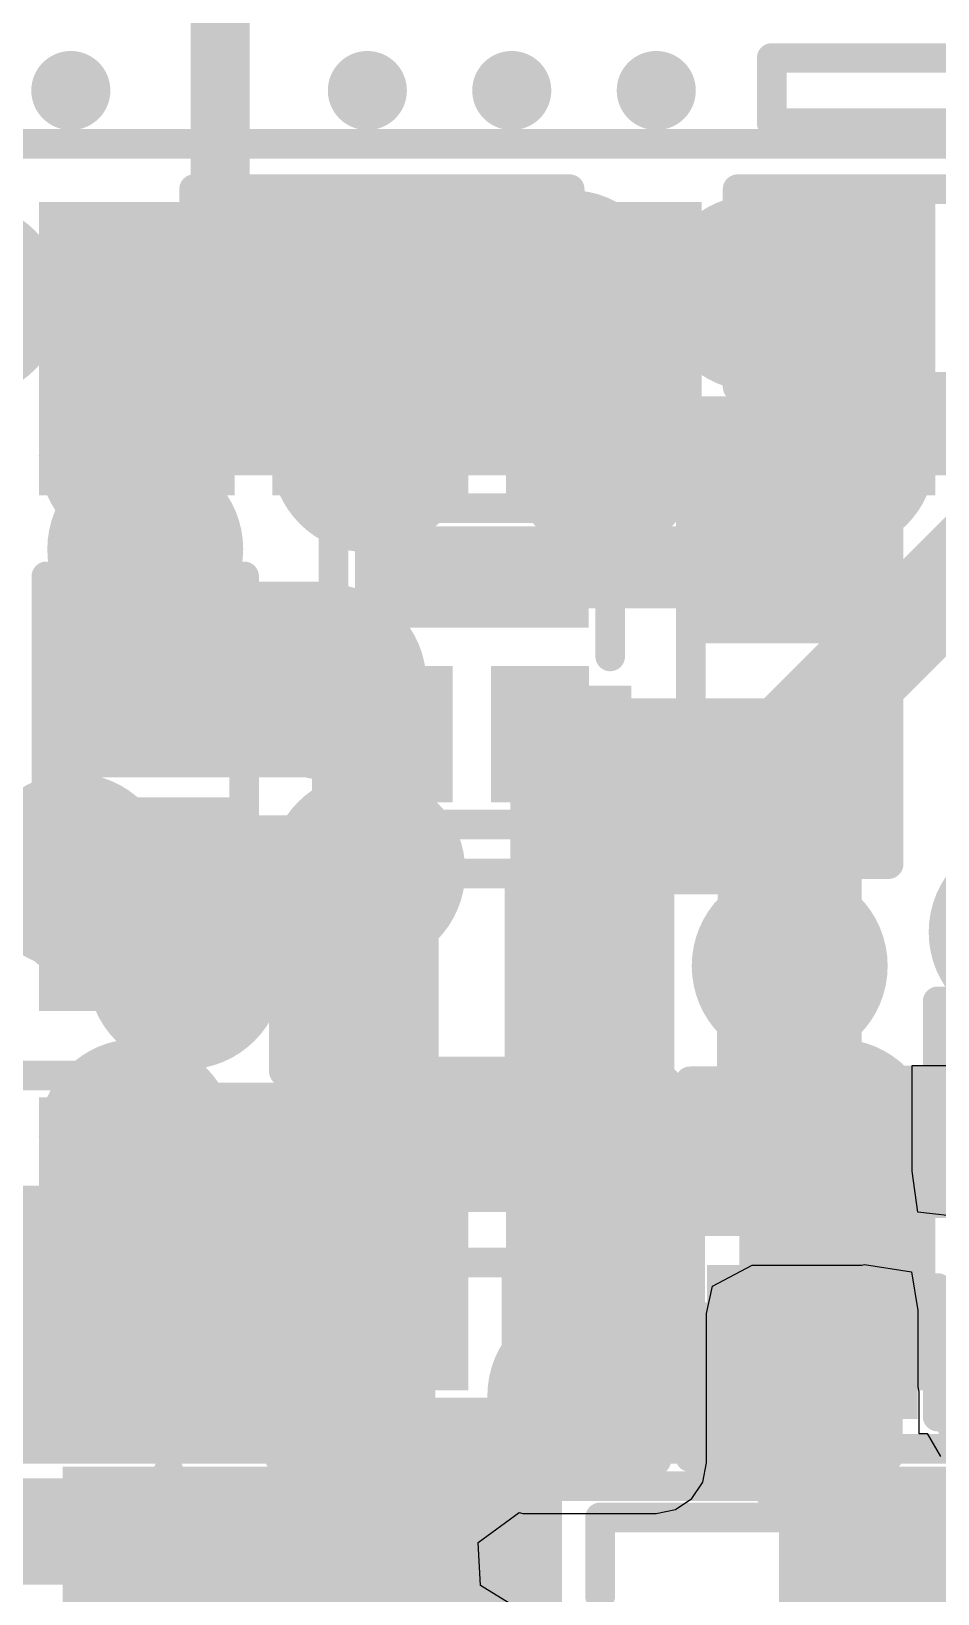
# Model space of a CAD drawing. Header units: millimetres. Extents: x -1.53 to 3.03, y -0.08 to 2.17.
# Drawn here: x 0.1678 to 0.2595, y 0.2056 to 0.3636 of the extents above; entities that cross this region are included whole.
import ezdxf

# ---------------------------------------------------------------- set-up
doc = ezdxf.new("R2010")
doc.units = ezdxf.units.MM
doc.header["$MEASUREMENT"] = 0
for name, color, linetype in [('BottomLayer', 5, 'Continuous'), ('BottomOverlay', 54, 'Continuous'), ('BottomPaste', 16, 'Continuous'), ('BottomSolder', 6, 'Continuous'), ('Mechanical2', 216, 'Continuous'), ('PadHoleLayer', 156, 'Continuous'), ('TopLayer', 1, 'Continuous'), ('TopOverlay', 2, 'Continuous'), ('TopPaste', 8, 'Continuous'), ('TopSolder', 216, 'Continuous'), ('ViaHoleLayer', 16, 'Continuous')]:
    doc.layers.add(name, color=color, linetype=linetype)

# ---------------------------------------------------------------- blocks, each defined once
blk = doc.blocks.new('R___0201_B_2')
at = {"layer": 'BottomLayer'}
for points in [[(-0.01614, 0.00728), (-0.00551, 0.00728), (-0.00551, -0.00728), (-0.01614, -0.00728)], [(0.00551, 0.00728), (0.01614, 0.00728), (0.01614, -0.00728), (0.00551, -0.00728)]]:
    blk.add_hatch(color=5, dxfattribs=at).paths.add_polyline_path(points)
at = {"layer": 'BottomPaste'}
for points in [[(-0.01614, 0.00728), (-0.00551, 0.00728), (-0.00551, -0.00728), (-0.01614, -0.00728)], [(0.00551, 0.00728), (0.01614, 0.00728), (0.01614, -0.00728), (0.00551, -0.00728)]]:
    blk.add_hatch(color=16, dxfattribs=at).paths.add_polyline_path(points)
at = {"layer": 'BottomSolder'}
for points in [[(-0.01831, 0.00945), (-0.00335, 0.00945), (-0.00335, -0.00945), (-0.01831, -0.00945)], [(0.00335, 0.00945), (0.01831, 0.00945), (0.01831, -0.00945), (0.00335, -0.00945)]]:
    blk.add_hatch(color=6, dxfattribs=at).paths.add_polyline_path(points)
at = {"layer": 'BottomOverlay', "const_width": 0.003}
for points in [[(-0.019, 0.01), (0.019, 0.01)], [(-0.019, -0.01), (-0.019, 0.01)], [(0.019, -0.01), (0.019, 0.01)], [(-0.019, -0.01), (0.019, -0.01)]]:
    blk.add_lwpolyline(points, dxfattribs=at)
at = {"layer": 'BottomOverlay', "const_width": 0.0015}
for points in [[(-0.01975, 0.01, 1), (-0.01825, 0.01, 1)], [(-0.01975, 0.01, 1), (-0.01825, 0.01, 1)], [(0.01825, 0.01, 1), (0.01975, 0.01, 1)], [(0.01825, 0.01, 1), (0.01975, 0.01, 1)], [(-0.01975, -0.01, 1), (-0.01825, -0.01, 1)], [(-0.01975, -0.01, 1), (-0.01825, -0.01, 1)], [(0.01825, -0.01, 1), (0.01975, -0.01, 1)], [(0.01825, -0.01, 1), (0.01975, -0.01, 1)]]:
    blk.add_lwpolyline(points, format="xyb", close=True, dxfattribs=at)
blk = doc.blocks.new('DC_096_3')
at = {"layer": 'BottomSolder'}
h = blk.add_hatch(color=6, dxfattribs=at)
edge = h.paths.add_edge_path()
edge.add_arc((0.05512, 0.04905), 0.00197, 0, 360)
h = blk.add_hatch(color=6, dxfattribs=at)
edge = h.paths.add_edge_path()
edge.add_arc((0.05512, -0.03691), 0.00197, 0, 360)
at = {"layer": 'PadHoleLayer'}
h = blk.add_hatch(color=156, dxfattribs=at)
edge = h.paths.add_edge_path()
edge.add_arc((0.05512, 0.04905), 0.01614, 0, 360)
h = blk.add_hatch(color=156, dxfattribs=at)
edge = h.paths.add_edge_path()
edge.add_arc((0.05512, -0.03691), 0.01614, 0, 360)
at = {"layer": 'TopLayer'}
for points in [[(-0.08071, 0.08087), (-0.02953, 0.08087), (-0.02953, 0.01001), (-0.08071, 0.01001)], [(-0.08071, -0.02936), (-0.02953, -0.02936), (-0.02953, -0.06873), (-0.08071, -0.06873)]]:
    blk.add_hatch(color=1, dxfattribs=at).paths.add_polyline_path(points)
at = {"layer": 'TopPaste'}
for points in [[(-0.08071, 0.08087), (-0.02953, 0.08087), (-0.02953, 0.01001), (-0.08071, 0.01001)], [(-0.08071, -0.02936), (-0.02953, -0.02936), (-0.02953, -0.06873), (-0.08071, -0.06873)]]:
    blk.add_hatch(color=8, dxfattribs=at).paths.add_polyline_path(points)
at = {"layer": 'TopSolder'}
for points in [[(-0.08268, 0.08284), (-0.02756, 0.08284), (-0.02756, 0.00804), (-0.08268, 0.00804)], [(-0.08268, -0.02739), (-0.02756, -0.02739), (-0.02756, -0.0707), (-0.08268, -0.0707)]]:
    blk.add_hatch(color=216, dxfattribs=at).paths.add_polyline_path(points)
h = blk.add_hatch(color=216, dxfattribs=at)
edge = h.paths.add_edge_path()
edge.add_arc((0.05512, 0.04905), 0.00197, 0, 360)
h = blk.add_hatch(color=216, dxfattribs=at)
edge = h.paths.add_edge_path()
edge.add_arc((0.05512, -0.03691), 0.00197, 0, 360)
at = {"layer": 'TopOverlay'}
for points, const_width in [([(-0.08071, -0.06873), (-0.08071, 0.08087)], 0.003), ([(-0.02321, 0.04437), (-0.01821, 0.04937)], 0.00787), ([(-0.01821, 0.03937), (-0.01821, 0.04937)], 0.00787), ([(-0.01821, 0.03937), (-0.02321, 0.04437)], 0.00787)]:
    blk.add_lwpolyline(points, dxfattribs=dict(at, const_width=const_width))
for points, const_width in [([(-0.08146, 0.08087, 1), (-0.07996, 0.08087, 1)], 0.0015), ([(-0.02018, 0.04937, 1), (-0.01624, 0.04937, 1)], 0.00394), ([(-0.02018, 0.04937, 1), (-0.01624, 0.04937, 1)], 0.00394), ([(-0.02518, 0.04437, 1), (-0.02124, 0.04437, 1)], 0.00394), ([(-0.02518, 0.04437, 1), (-0.02124, 0.04437, 1)], 0.00394), ([(-0.02018, 0.03937, 1), (-0.01624, 0.03937, 1)], 0.00394), ([(-0.02018, 0.03937, 1), (-0.01624, 0.03937, 1)], 0.00394), ([(-0.08146, -0.06873, 1), (-0.07996, -0.06873, 1)], 0.0015)]:
    blk.add_lwpolyline(points, format="xyb", close=True, dxfattribs=dict(at, const_width=const_width))
blk = doc.blocks.new('EYSHSNZWZ_8')
at = {"layer": 'TopLayer'}
for points in [[(-0.12697, 0.0561), (-0.11516, 0.0561), (-0.11516, 0.03445), (-0.12697, 0.03445)], [(-0.10335, 0.0561), (-0.09154, 0.0561), (-0.09154, 0.03445), (-0.10335, 0.03445)], [(-0.07972, 0.0561), (-0.06791, 0.0561), (-0.06791, 0.03445), (-0.07972, 0.03445)], [(-0.0561, 0.0561), (-0.04429, 0.0561), (-0.04429, 0.03445), (-0.0561, 0.03445)], [(-0.12697, 0.01772), (-0.10531, 0.01772), (-0.10531, 0.00591), (-0.12697, 0.00591)], [(-0.07677, 0.00591), (-0.05512, 0.00591), (-0.05512, -0.00591), (-0.07677, -0.00591)], [(-0.12697, -0.00591), (-0.10531, -0.00591), (-0.10531, -0.01772), (-0.12697, -0.01772)], [(-0.12697, -0.03445), (-0.11516, -0.03445), (-0.11516, -0.0561), (-0.12697, -0.0561)], [(-0.10335, -0.03445), (-0.09154, -0.03445), (-0.09154, -0.0561), (-0.10335, -0.0561)], [(-0.07972, -0.03445), (-0.06791, -0.03445), (-0.06791, -0.0561), (-0.07972, -0.0561)], [(-0.0561, -0.03445), (-0.04429, -0.03445), (-0.04429, -0.0561), (-0.0561, -0.0561)]]:
    blk.add_hatch(color=1, dxfattribs=at).paths.add_polyline_path(points)
at = {"layer": 'TopPaste'}
for points in [[(-0.12697, 0.0561), (-0.11516, 0.0561), (-0.11516, 0.03445), (-0.12697, 0.03445)], [(-0.10335, 0.0561), (-0.09154, 0.0561), (-0.09154, 0.03445), (-0.10335, 0.03445)], [(-0.07972, 0.0561), (-0.06791, 0.0561), (-0.06791, 0.03445), (-0.07972, 0.03445)], [(-0.0561, 0.0561), (-0.04429, 0.0561), (-0.04429, 0.03445), (-0.0561, 0.03445)], [(-0.12698, 0.03661), (-0.11516, 0.03661), (-0.11516, 0.05394), (-0.12698, 0.05394)], [(-0.10335, 0.03661), (-0.09154, 0.03661), (-0.09154, 0.05394), (-0.10335, 0.05394)], [(-0.07972, 0.03662), (-0.06791, 0.03662), (-0.06791, 0.05394), (-0.07972, 0.05394)], [(-0.0561, 0.03661), (-0.04429, 0.03661), (-0.04429, 0.05394), (-0.0561, 0.05394)], [(-0.12697, 0.01772), (-0.10531, 0.01772), (-0.10531, 0.00591), (-0.12697, 0.00591)], [(-0.1248, 0.0059), (-0.10748, 0.0059), (-0.10748, 0.01771), (-0.1248, 0.01771)], [(-0.07677, 0.00591), (-0.05512, 0.00591), (-0.05512, -0.00591), (-0.07677, -0.00591)], [(-0.07461, -0.00591), (-0.05728, -0.00591), (-0.05728, 0.0059), (-0.07461, 0.0059)], [(-0.12697, -0.00591), (-0.10531, -0.00591), (-0.10531, -0.01772), (-0.12697, -0.01772)], [(-0.1248, -0.01772), (-0.10748, -0.01772), (-0.10748, -0.00591), (-0.1248, -0.00591)], [(-0.12697, -0.03445), (-0.11516, -0.03445), (-0.11516, -0.0561), (-0.12697, -0.0561)], [(-0.10335, -0.03445), (-0.09154, -0.03445), (-0.09154, -0.0561), (-0.10335, -0.0561)], [(-0.07972, -0.03445), (-0.06791, -0.03445), (-0.06791, -0.0561), (-0.07972, -0.0561)], [(-0.0561, -0.03445), (-0.04429, -0.03445), (-0.04429, -0.0561), (-0.0561, -0.0561)], [(-0.12698, -0.05394), (-0.11516, -0.05394), (-0.11516, -0.03661), (-0.12698, -0.03661)], [(-0.10335, -0.05394), (-0.09154, -0.05394), (-0.09154, -0.03661), (-0.10335, -0.03661)], [(-0.07972, -0.05393), (-0.06791, -0.05393), (-0.06791, -0.03661), (-0.07972, -0.03661)], [(-0.0561, -0.05394), (-0.04429, -0.05394), (-0.04429, -0.03661), (-0.0561, -0.03661)]]:
    blk.add_hatch(color=8, dxfattribs=at).paths.add_polyline_path(points)
at = {"layer": 'TopSolder'}
for points in [[(-0.13097, 0.0601), (-0.11116, 0.0601), (-0.11116, 0.03045), (-0.13097, 0.03045)], [(-0.10735, 0.0601), (-0.08754, 0.0601), (-0.08754, 0.03045), (-0.10735, 0.03045)], [(-0.08372, 0.0601), (-0.06391, 0.0601), (-0.06391, 0.03045), (-0.08372, 0.03045)], [(-0.0601, 0.0601), (-0.04029, 0.0601), (-0.04029, 0.03045), (-0.0601, 0.03045)], [(-0.13097, 0.02172), (-0.10131, 0.02172), (-0.10131, 0.00191), (-0.13097, 0.00191)], [(-0.08077, 0.00991), (-0.05112, 0.00991), (-0.05112, -0.00991), (-0.08077, -0.00991)], [(-0.13097, -0.00191), (-0.10131, -0.00191), (-0.10131, -0.02172), (-0.13097, -0.02172)], [(-0.13097, -0.03045), (-0.11116, -0.03045), (-0.11116, -0.0601), (-0.13097, -0.0601)], [(-0.10735, -0.03045), (-0.08754, -0.03045), (-0.08754, -0.0601), (-0.10735, -0.0601)], [(-0.08372, -0.03045), (-0.06391, -0.03045), (-0.06391, -0.0601), (-0.08372, -0.0601)], [(-0.0601, -0.03045), (-0.04029, -0.03045), (-0.04029, -0.0601), (-0.0601, -0.0601)]]:
    blk.add_hatch(color=216, dxfattribs=at).paths.add_polyline_path(points)
at = {"layer": 'TopOverlay', "const_width": 0.003}
for points in [[(-0.17, 0.066), (0.17, 0.066)], [(-0.17, -0.066), (0.17, -0.066)]]:
    blk.add_lwpolyline(points, dxfattribs=at)
blk = doc.blocks.new('P___S____3_B_9')
at = {"layer": 'BottomLayer'}
for points in [[(-0.00988, 0.0128), (-0.0039, 0.0128), (-0.0039, 0.00295), (-0.00988, 0.00295)], [(0.0039, 0.0128), (0.00988, 0.0128), (0.00988, 0.00295), (0.0039, 0.00295)], [(-0.00984, -0.00488), (0.00984, -0.00488), (0.00984, -0.01087), (-0.00984, -0.01087)]]:
    blk.add_hatch(color=5, dxfattribs=at).paths.add_polyline_path(points)
at = {"layer": 'BottomPaste'}
for points in [[(-0.00988, 0.0128), (-0.0039, 0.0128), (-0.0039, 0.00295), (-0.00988, 0.00295)], [(0.0039, 0.0128), (0.00988, 0.0128), (0.00988, 0.00295), (0.0039, 0.00295)], [(-0.00984, -0.00488), (0.00984, -0.00488), (0.00984, -0.01087), (-0.00984, -0.01087)]]:
    blk.add_hatch(color=16, dxfattribs=at).paths.add_polyline_path(points)
at = {"layer": 'BottomSolder'}
for points in [[(-0.01185, 0.01476), (-0.00193, 0.01476), (-0.00193, 0.00098), (-0.01185, 0.00098)], [(0.00193, 0.01476), (0.01185, 0.01476), (0.01185, 0.00098), (0.00193, 0.00098)], [(-0.01181, -0.00291), (0.01181, -0.00291), (0.01181, -0.01283), (-0.01181, -0.01283)]]:
    blk.add_hatch(color=6, dxfattribs=at).paths.add_polyline_path(points)
at = {"layer": 'BottomOverlay', "const_width": 0.003}
for points in [[(0.014, 0.017), (-0.013, 0.017)], [(0.014, 0.017), (0.014, -0.015)], [(-0.014, 0), (-0.014, -0.015)], [(0.014, -0.015), (-0.014, -0.015)]]:
    blk.add_lwpolyline(points, dxfattribs=at)
at = {"layer": 'BottomOverlay'}
for points, const_width in [([(-0.01375, 0.017, 1), (-0.01225, 0.017, 1)], 0.0015), ([(0.01325, 0.017, 1), (0.01475, 0.017, 1)], 0.0015), ([(0.01325, 0.017, 1), (0.01475, 0.017, 1)], 0.0015), ([(-0.014, 0.009, 1), (-0.016, 0.009, 1)], 0.005), ([(-0.01725, 0.009, 1), (-0.01475, 0.009, 1)], 0.0025), ([(-0.01525, 0.009, 1), (-0.01275, 0.009, 1)], 0.0025), ([(-0.01475, 0, 1), (-0.01325, 0, 1)], 0.0015), ([(-0.01475, -0.015, 1), (-0.01325, -0.015, 1)], 0.0015), ([(-0.01475, -0.015, 1), (-0.01325, -0.015, 1)], 0.0015), ([(0.01325, -0.015, 1), (0.01475, -0.015, 1)], 0.0015), ([(0.01325, -0.015, 1), (0.01475, -0.015, 1)], 0.0015)]:
    blk.add_lwpolyline(points, format="xyb", close=True, dxfattribs=dict(at, const_width=const_width))
blk = doc.blocks.new('DFN_6_EP_2_2__B_10')
at = {"layer": 'BottomLayer'}
for points in [[(-0.01102, 0.02697), (0.01102, 0.02697), (0.01102, -0.02697), (-0.01102, -0.02697)], [(-0.04793, 0.02559), (-0.02431, 0.02559), (-0.02431, 0.01378), (-0.04793, 0.01378)], [(0.02431, 0.02559), (0.04793, 0.02559), (0.04793, 0.01378), (0.02431, 0.01378)], [(-0.04793, 0.00591), (-0.02431, 0.00591), (-0.02431, -0.00591), (-0.04793, -0.00591)], [(0.02431, 0.00591), (0.04793, 0.00591), (0.04793, -0.00591), (0.02431, -0.00591)], [(-0.04793, -0.01378), (-0.02431, -0.01378), (-0.02431, -0.02559), (-0.04793, -0.02559)], [(0.02431, -0.01378), (0.04793, -0.01378), (0.04793, -0.02559), (0.02431, -0.02559)]]:
    blk.add_hatch(color=5, dxfattribs=at).paths.add_polyline_path(points)
at = {"layer": 'BottomPaste'}
for points in [[(-0.01102, 0.02697), (0.01102, 0.02697), (0.01102, -0.02697), (-0.01102, -0.02697)], [(-0.04793, 0.02559), (-0.02431, 0.02559), (-0.02431, 0.01378), (-0.04793, 0.01378)], [(0.02431, 0.02559), (0.04793, 0.02559), (0.04793, 0.01378), (0.02431, 0.01378)], [(-0.04793, 0.00591), (-0.02431, 0.00591), (-0.02431, -0.00591), (-0.04793, -0.00591)], [(0.02431, 0.00591), (0.04793, 0.00591), (0.04793, -0.00591), (0.02431, -0.00591)], [(-0.04793, -0.01378), (-0.02431, -0.01378), (-0.02431, -0.02559), (-0.04793, -0.02559)], [(0.02431, -0.01378), (0.04793, -0.01378), (0.04793, -0.02559), (0.02431, -0.02559)]]:
    blk.add_hatch(color=16, dxfattribs=at).paths.add_polyline_path(points)
at = {"layer": 'BottomSolder'}
for points in [[(-0.01502, 0.03097), (0.01502, 0.03097), (0.01502, -0.03097), (-0.01502, -0.03097)], [(-0.05193, 0.02959), (-0.02031, 0.02959), (-0.02031, 0.00978), (-0.05193, 0.00978)], [(0.02031, 0.02959), (0.05193, 0.02959), (0.05193, 0.00978), (0.02031, 0.00978)], [(-0.05193, 0.00991), (-0.02031, 0.00991), (-0.02031, -0.00991), (-0.05193, -0.00991)], [(0.02031, 0.00991), (0.05193, 0.00991), (0.05193, -0.00991), (0.02031, -0.00991)], [(-0.05193, -0.00978), (-0.02031, -0.00978), (-0.02031, -0.02959), (-0.05193, -0.02959)], [(0.02031, -0.00978), (0.05193, -0.00978), (0.05193, -0.02959), (0.02031, -0.02959)]]:
    blk.add_hatch(color=6, dxfattribs=at).paths.add_polyline_path(points)
at = {"layer": 'BottomOverlay', "const_width": 0.003}
for points in [[(-0.03937, 0.03137), (-0.03937, 0.03937)], [(-0.03937, 0.03937), (0.03937, 0.03937)], [(0.03937, 0.03137), (0.03937, 0.03937)], [(-0.03937, -0.03937), (-0.03937, -0.03137)], [(0.03937, -0.03937), (0.03937, -0.03137)], [(-0.03937, -0.03937), (0.03937, -0.03937)]]:
    blk.add_lwpolyline(points, dxfattribs=at)
at = {"layer": 'BottomOverlay', "const_width": 0.0015}
for points in [[(-0.04012, 0.03937, 1), (-0.03862, 0.03937, 1)], [(-0.04012, 0.03937, 1), (-0.03862, 0.03937, 1)], [(0.03862, 0.03937, 1), (0.04012, 0.03937, 1)], [(0.03862, 0.03937, 1), (0.04012, 0.03937, 1)], [(-0.04012, 0.03137, 1), (-0.03862, 0.03137, 1)], [(0.03862, 0.03137, 1), (0.04012, 0.03137, 1)], [(-0.04012, -0.03137, 1), (-0.03862, -0.03137, 1)], [(0.03862, -0.03137, 1), (0.04012, -0.03137, 1)], [(-0.04012, -0.03937, 1), (-0.03862, -0.03937, 1)], [(-0.04012, -0.03937, 1), (-0.03862, -0.03937, 1)], [(0.03862, -0.03937, 1), (0.04012, -0.03937, 1)], [(0.03862, -0.03937, 1), (0.04012, -0.03937, 1)]]:
    blk.add_lwpolyline(points, format="xyb", close=True, dxfattribs=at)
blk = doc.blocks.new('R___0201_B_17')
at = {"layer": 'BottomLayer'}
for points in [[(-0.01614, 0.00728), (-0.00551, 0.00728), (-0.00551, -0.00728), (-0.01614, -0.00728)], [(0.00551, 0.00728), (0.01614, 0.00728), (0.01614, -0.00728), (0.00551, -0.00728)]]:
    blk.add_hatch(color=5, dxfattribs=at).paths.add_polyline_path(points)
at = {"layer": 'BottomPaste'}
for points in [[(-0.01614, 0.00728), (-0.00551, 0.00728), (-0.00551, -0.00728), (-0.01614, -0.00728)], [(0.00551, 0.00728), (0.01614, 0.00728), (0.01614, -0.00728), (0.00551, -0.00728)]]:
    blk.add_hatch(color=16, dxfattribs=at).paths.add_polyline_path(points)
at = {"layer": 'BottomSolder'}
for points in [[(-0.01831, 0.00945), (-0.00335, 0.00945), (-0.00335, -0.00945), (-0.01831, -0.00945)], [(0.00335, 0.00945), (0.01831, 0.00945), (0.01831, -0.00945), (0.00335, -0.00945)]]:
    blk.add_hatch(color=6, dxfattribs=at).paths.add_polyline_path(points)
at = {"layer": 'BottomOverlay', "const_width": 0.003}
for points in [[(-0.019, 0.01), (-0.019, -0.01)], [(0.019, 0.01), (-0.019, 0.01)], [(0.019, 0.01), (0.019, -0.01)], [(0.019, -0.01), (-0.019, -0.01)]]:
    blk.add_lwpolyline(points, dxfattribs=at)
at = {"layer": 'BottomOverlay', "const_width": 0.0015}
for points in [[(-0.01975, 0.01, 1), (-0.01825, 0.01, 1)], [(-0.01975, 0.01, 1), (-0.01825, 0.01, 1)], [(0.01825, 0.01, 1), (0.01975, 0.01, 1)], [(0.01825, 0.01, 1), (0.01975, 0.01, 1)], [(-0.01975, -0.01, 1), (-0.01825, -0.01, 1)], [(-0.01975, -0.01, 1), (-0.01825, -0.01, 1)], [(0.01825, -0.01, 1), (0.01975, -0.01, 1)], [(0.01825, -0.01, 1), (0.01975, -0.01, 1)]]:
    blk.add_lwpolyline(points, format="xyb", close=True, dxfattribs=at)
blk = doc.blocks.new('R___0201_B_18')
at = {"layer": 'BottomLayer'}
for points in [[(-0.01614, 0.00728), (-0.00551, 0.00728), (-0.00551, -0.00728), (-0.01614, -0.00728)], [(0.00551, 0.00728), (0.01614, 0.00728), (0.01614, -0.00728), (0.00551, -0.00728)]]:
    blk.add_hatch(color=5, dxfattribs=at).paths.add_polyline_path(points)
at = {"layer": 'BottomPaste'}
for points in [[(-0.01614, 0.00728), (-0.00551, 0.00728), (-0.00551, -0.00728), (-0.01614, -0.00728)], [(0.00551, 0.00728), (0.01614, 0.00728), (0.01614, -0.00728), (0.00551, -0.00728)]]:
    blk.add_hatch(color=16, dxfattribs=at).paths.add_polyline_path(points)
at = {"layer": 'BottomSolder'}
for points in [[(-0.01831, 0.00945), (-0.00335, 0.00945), (-0.00335, -0.00945), (-0.01831, -0.00945)], [(0.00335, 0.00945), (0.01831, 0.00945), (0.01831, -0.00945), (0.00335, -0.00945)]]:
    blk.add_hatch(color=6, dxfattribs=at).paths.add_polyline_path(points)
at = {"layer": 'BottomOverlay', "const_width": 0.003}
for points in [[(-0.019, -0.01), (-0.019, 0.01)], [(-0.019, 0.01), (0.019, 0.01)], [(0.019, -0.01), (0.019, 0.01)], [(-0.019, -0.01), (0.019, -0.01)]]:
    blk.add_lwpolyline(points, dxfattribs=at)
at = {"layer": 'BottomOverlay', "const_width": 0.0015}
for points in [[(-0.01975, 0.01, 1), (-0.01825, 0.01, 1)], [(-0.01975, 0.01, 1), (-0.01825, 0.01, 1)], [(0.01825, 0.01, 1), (0.01975, 0.01, 1)], [(0.01825, 0.01, 1), (0.01975, 0.01, 1)], [(-0.01975, -0.01, 1), (-0.01825, -0.01, 1)], [(-0.01975, -0.01, 1), (-0.01825, -0.01, 1)], [(0.01825, -0.01, 1), (0.01975, -0.01, 1)], [(0.01825, -0.01, 1), (0.01975, -0.01, 1)]]:
    blk.add_lwpolyline(points, format="xyb", close=True, dxfattribs=at)
blk = doc.blocks.new('R___0201_B_19')
at = {"layer": 'BottomLayer'}
for points in [[(-0.01614, 0.00728), (-0.00551, 0.00728), (-0.00551, -0.00728), (-0.01614, -0.00728)], [(0.00551, 0.00728), (0.01614, 0.00728), (0.01614, -0.00728), (0.00551, -0.00728)]]:
    blk.add_hatch(color=5, dxfattribs=at).paths.add_polyline_path(points)
at = {"layer": 'BottomPaste'}
for points in [[(-0.01614, 0.00728), (-0.00551, 0.00728), (-0.00551, -0.00728), (-0.01614, -0.00728)], [(0.00551, 0.00728), (0.01614, 0.00728), (0.01614, -0.00728), (0.00551, -0.00728)]]:
    blk.add_hatch(color=16, dxfattribs=at).paths.add_polyline_path(points)
at = {"layer": 'BottomSolder'}
for points in [[(-0.01831, 0.00945), (-0.00335, 0.00945), (-0.00335, -0.00945), (-0.01831, -0.00945)], [(0.00335, 0.00945), (0.01831, 0.00945), (0.01831, -0.00945), (0.00335, -0.00945)]]:
    blk.add_hatch(color=6, dxfattribs=at).paths.add_polyline_path(points)
at = {"layer": 'BottomOverlay', "const_width": 0.003}
for points in [[(-0.019, 0.01), (0.019, 0.01)], [(-0.019, 0.01), (-0.019, -0.01)], [(0.019, 0.01), (0.019, -0.01)], [(-0.019, -0.01), (0.019, -0.01)]]:
    blk.add_lwpolyline(points, dxfattribs=at)
at = {"layer": 'BottomOverlay', "const_width": 0.0015}
for points in [[(-0.01975, 0.01, 1), (-0.01825, 0.01, 1)], [(-0.01975, 0.01, 1), (-0.01825, 0.01, 1)], [(0.01825, 0.01, 1), (0.01975, 0.01, 1)], [(0.01825, 0.01, 1), (0.01975, 0.01, 1)], [(-0.01975, -0.01, 1), (-0.01825, -0.01, 1)], [(-0.01975, -0.01, 1), (-0.01825, -0.01, 1)], [(0.01825, -0.01, 1), (0.01975, -0.01, 1)], [(0.01825, -0.01, 1), (0.01975, -0.01, 1)]]:
    blk.add_lwpolyline(points, format="xyb", close=True, dxfattribs=at)
blk = doc.blocks.new('R___0201_B_20')
at = {"layer": 'BottomLayer'}
for points in [[(-0.01614, 0.00728), (-0.00551, 0.00728), (-0.00551, -0.00728), (-0.01614, -0.00728)], [(0.00551, 0.00728), (0.01614, 0.00728), (0.01614, -0.00728), (0.00551, -0.00728)]]:
    blk.add_hatch(color=5, dxfattribs=at).paths.add_polyline_path(points)
at = {"layer": 'BottomPaste'}
for points in [[(-0.01614, 0.00728), (-0.00551, 0.00728), (-0.00551, -0.00728), (-0.01614, -0.00728)], [(0.00551, 0.00728), (0.01614, 0.00728), (0.01614, -0.00728), (0.00551, -0.00728)]]:
    blk.add_hatch(color=16, dxfattribs=at).paths.add_polyline_path(points)
at = {"layer": 'BottomSolder'}
for points in [[(-0.01831, 0.00945), (-0.00335, 0.00945), (-0.00335, -0.00945), (-0.01831, -0.00945)], [(0.00335, 0.00945), (0.01831, 0.00945), (0.01831, -0.00945), (0.00335, -0.00945)]]:
    blk.add_hatch(color=6, dxfattribs=at).paths.add_polyline_path(points)
at = {"layer": 'BottomOverlay', "const_width": 0.003}
for points in [[(-0.019, 0.01), (-0.019, -0.01)], [(0.019, 0.01), (-0.019, 0.01)], [(0.019, 0.01), (0.019, -0.01)], [(0.019, -0.01), (-0.019, -0.01)]]:
    blk.add_lwpolyline(points, dxfattribs=at)
at = {"layer": 'BottomOverlay', "const_width": 0.0015}
for points in [[(-0.01975, 0.01, 1), (-0.01825, 0.01, 1)], [(-0.01975, 0.01, 1), (-0.01825, 0.01, 1)], [(0.01825, 0.01, 1), (0.01975, 0.01, 1)], [(0.01825, 0.01, 1), (0.01975, 0.01, 1)], [(-0.01975, -0.01, 1), (-0.01825, -0.01, 1)], [(-0.01975, -0.01, 1), (-0.01825, -0.01, 1)], [(0.01825, -0.01, 1), (0.01975, -0.01, 1)], [(0.01825, -0.01, 1), (0.01975, -0.01, 1)]]:
    blk.add_lwpolyline(points, format="xyb", close=True, dxfattribs=at)
blk = doc.blocks.new('R___0201_B_21')
at = {"layer": 'BottomLayer'}
for points in [[(-0.01614, 0.00728), (-0.00551, 0.00728), (-0.00551, -0.00728), (-0.01614, -0.00728)], [(0.00551, 0.00728), (0.01614, 0.00728), (0.01614, -0.00728), (0.00551, -0.00728)]]:
    blk.add_hatch(color=5, dxfattribs=at).paths.add_polyline_path(points)
at = {"layer": 'BottomPaste'}
for points in [[(-0.01614, 0.00728), (-0.00551, 0.00728), (-0.00551, -0.00728), (-0.01614, -0.00728)], [(0.00551, 0.00728), (0.01614, 0.00728), (0.01614, -0.00728), (0.00551, -0.00728)]]:
    blk.add_hatch(color=16, dxfattribs=at).paths.add_polyline_path(points)
at = {"layer": 'BottomSolder'}
for points in [[(-0.01831, 0.00945), (-0.00335, 0.00945), (-0.00335, -0.00945), (-0.01831, -0.00945)], [(0.00335, 0.00945), (0.01831, 0.00945), (0.01831, -0.00945), (0.00335, -0.00945)]]:
    blk.add_hatch(color=6, dxfattribs=at).paths.add_polyline_path(points)
at = {"layer": 'BottomOverlay', "const_width": 0.003}
for points in [[(-0.019, 0.01), (0.019, 0.01)], [(-0.019, 0.01), (-0.019, -0.01)], [(0.019, 0.01), (0.019, -0.01)], [(-0.019, -0.01), (0.019, -0.01)]]:
    blk.add_lwpolyline(points, dxfattribs=at)
at = {"layer": 'BottomOverlay', "const_width": 0.0015}
for points in [[(-0.01975, 0.01, 1), (-0.01825, 0.01, 1)], [(-0.01975, 0.01, 1), (-0.01825, 0.01, 1)], [(0.01825, 0.01, 1), (0.01975, 0.01, 1)], [(0.01825, 0.01, 1), (0.01975, 0.01, 1)], [(-0.01975, -0.01, 1), (-0.01825, -0.01, 1)], [(-0.01975, -0.01, 1), (-0.01825, -0.01, 1)], [(0.01825, -0.01, 1), (0.01975, -0.01, 1)], [(0.01825, -0.01, 1), (0.01975, -0.01, 1)]]:
    blk.add_lwpolyline(points, format="xyb", close=True, dxfattribs=at)
blk = doc.blocks.new('R___0201_B_26')
at = {"layer": 'BottomLayer'}
for points in [[(-0.01614, 0.00728), (-0.00551, 0.00728), (-0.00551, -0.00728), (-0.01614, -0.00728)], [(0.00551, 0.00728), (0.01614, 0.00728), (0.01614, -0.00728), (0.00551, -0.00728)]]:
    blk.add_hatch(color=5, dxfattribs=at).paths.add_polyline_path(points)
at = {"layer": 'BottomPaste'}
for points in [[(-0.01614, 0.00728), (-0.00551, 0.00728), (-0.00551, -0.00728), (-0.01614, -0.00728)], [(0.00551, 0.00728), (0.01614, 0.00728), (0.01614, -0.00728), (0.00551, -0.00728)]]:
    blk.add_hatch(color=16, dxfattribs=at).paths.add_polyline_path(points)
at = {"layer": 'BottomSolder'}
for points in [[(-0.01831, 0.00945), (-0.00335, 0.00945), (-0.00335, -0.00945), (-0.01831, -0.00945)], [(0.00335, 0.00945), (0.01831, 0.00945), (0.01831, -0.00945), (0.00335, -0.00945)]]:
    blk.add_hatch(color=6, dxfattribs=at).paths.add_polyline_path(points)
at = {"layer": 'BottomOverlay', "const_width": 0.003}
for points in [[(-0.019, 0.01), (-0.019, -0.01)], [(-0.019, 0.01), (0.019, 0.01)], [(0.019, 0.01), (0.019, -0.01)], [(-0.019, -0.01), (0.019, -0.01)]]:
    blk.add_lwpolyline(points, dxfattribs=at)
at = {"layer": 'BottomOverlay', "const_width": 0.0015}
for points in [[(-0.01975, 0.01, 1), (-0.01825, 0.01, 1)], [(-0.01975, 0.01, 1), (-0.01825, 0.01, 1)], [(0.01825, 0.01, 1), (0.01975, 0.01, 1)], [(0.01825, 0.01, 1), (0.01975, 0.01, 1)], [(-0.01975, -0.01, 1), (-0.01825, -0.01, 1)], [(-0.01975, -0.01, 1), (-0.01825, -0.01, 1)], [(0.01825, -0.01, 1), (0.01975, -0.01, 1)], [(0.01825, -0.01, 1), (0.01975, -0.01, 1)]]:
    blk.add_lwpolyline(points, format="xyb", close=True, dxfattribs=at)
blk = doc.blocks.new('SOT_723_B_27')
at = {"layer": 'BottomLayer'}
for points in [[(-0.02559, 0.0315), (-0.00591, 0.0315), (-0.00591, 0.01378), (-0.02559, 0.01378)], [(0.00591, 0.0315), (0.02559, 0.0315), (0.02559, 0.01378), (0.00591, 0.01378)], [(-0.00984, -0.01378), (0.00984, -0.01378), (0.00984, -0.0315), (-0.00984, -0.0315)]]:
    blk.add_hatch(color=5, dxfattribs=at).paths.add_polyline_path(points)
at = {"layer": 'BottomPaste'}
for points in [[(-0.02559, 0.0315), (-0.00591, 0.0315), (-0.00591, 0.01378), (-0.02559, 0.01378)], [(0.00591, 0.0315), (0.02559, 0.0315), (0.02559, 0.01378), (0.00591, 0.01378)], [(-0.00984, -0.01378), (0.00984, -0.01378), (0.00984, -0.0315), (-0.00984, -0.0315)]]:
    blk.add_hatch(color=16, dxfattribs=at).paths.add_polyline_path(points)
at = {"layer": 'BottomSolder'}
for points in [[(-0.02959, 0.0355), (-0.00191, 0.0355), (-0.00191, 0.00978), (-0.02959, 0.00978)], [(0.00191, 0.0355), (0.02959, 0.0355), (0.02959, 0.00978), (0.00191, 0.00978)], [(-0.01384, -0.00978), (0.01384, -0.00978), (0.01384, -0.0355), (-0.01384, -0.0355)]]:
    blk.add_hatch(color=6, dxfattribs=at).paths.add_polyline_path(points)
at = {"layer": 'BottomOverlay', "const_width": 0.003}
for points in [[(-0.025, 0.006), (-0.025, -0.025)], [(-0.025, 0.006), (-0.025, -0.025)], [(0.025, 0.006), (0.025, -0.025)], [(-0.025, -0.025), (-0.015, -0.025)], [(-0.025, -0.025), (-0.015, -0.025)], [(0.015, -0.025), (0.025, -0.025)]]:
    blk.add_lwpolyline(points, dxfattribs=at)
at = {"layer": 'BottomOverlay', "const_width": 0.0015}
for points in [[(-0.02575, 0.006, 1), (-0.02425, 0.006, 1)], [(-0.02575, 0.006, 1), (-0.02425, 0.006, 1)], [(0.02425, 0.006, 1), (0.02575, 0.006, 1)], [(-0.02575, -0.025, 1), (-0.02425, -0.025, 1)], [(-0.02575, -0.025, 1), (-0.02425, -0.025, 1)], [(-0.02575, -0.025, 1), (-0.02425, -0.025, 1)], [(-0.02575, -0.025, 1), (-0.02425, -0.025, 1)], [(-0.01575, -0.025, 1), (-0.01425, -0.025, 1)], [(-0.01575, -0.025, 1), (-0.01425, -0.025, 1)], [(0.01425, -0.025, 1), (0.01575, -0.025, 1)], [(0.02425, -0.025, 1), (0.02575, -0.025, 1)], [(0.02425, -0.025, 1), (0.02575, -0.025, 1)]]:
    blk.add_lwpolyline(points, format="xyb", close=True, dxfattribs=at)
blk = doc.blocks.new('CAP_0201_B_39')
at = {"layer": 'BottomLayer'}
for points in [[(-0.01772, 0.00591), (-0.00591, 0.00591), (-0.00591, -0.00591), (-0.01772, -0.00591)], [(0.00591, 0.00591), (0.01772, 0.00591), (0.01772, -0.00591), (0.00591, -0.00591)]]:
    blk.add_hatch(color=5, dxfattribs=at).paths.add_polyline_path(points)
at = {"layer": 'BottomPaste'}
for points in [[(-0.01772, 0.00591), (-0.00591, 0.00591), (-0.00591, -0.00591), (-0.01772, -0.00591)], [(0.00591, 0.00591), (0.01772, 0.00591), (0.01772, -0.00591), (0.00591, -0.00591)]]:
    blk.add_hatch(color=16, dxfattribs=at).paths.add_polyline_path(points)
at = {"layer": 'BottomSolder'}
for points in [[(-0.01988, 0.00807), (-0.00374, 0.00807), (-0.00374, -0.00807), (-0.01988, -0.00807)], [(0.00374, 0.00807), (0.01988, 0.00807), (0.01988, -0.00807), (0.00374, -0.00807)]]:
    blk.add_hatch(color=6, dxfattribs=at).paths.add_polyline_path(points)
at = {"layer": 'BottomOverlay', "const_width": 0.003}
for points in [[(-0.021, -0.009), (-0.021, 0.009)], [(-0.008, 0.009), (-0.021, 0.009)], [(0.021, 0.009), (0.008, 0.009)], [(0.021, -0.009), (0.021, 0.009)], [(-0.008, -0.009), (-0.021, -0.009)], [(0.021, -0.009), (0.008, -0.009)]]:
    blk.add_lwpolyline(points, dxfattribs=at)
at = {"layer": 'BottomOverlay', "const_width": 0.0015}
for points in [[(-0.02175, 0.009, 1), (-0.02025, 0.009, 1)], [(-0.02175, 0.009, 1), (-0.02025, 0.009, 1)], [(-0.00875, 0.009, 1), (-0.00725, 0.009, 1)], [(0.00725, 0.009, 1), (0.00875, 0.009, 1)], [(0.02025, 0.009, 1), (0.02175, 0.009, 1)], [(0.02025, 0.009, 1), (0.02175, 0.009, 1)], [(-0.02175, -0.009, 1), (-0.02025, -0.009, 1)], [(-0.02175, -0.009, 1), (-0.02025, -0.009, 1)], [(-0.00875, -0.009, 1), (-0.00725, -0.009, 1)], [(0.00725, -0.009, 1), (0.00875, -0.009, 1)], [(0.02025, -0.009, 1), (0.02175, -0.009, 1)], [(0.02025, -0.009, 1), (0.02175, -0.009, 1)]]:
    blk.add_lwpolyline(points, format="xyb", close=True, dxfattribs=at)

msp = doc.modelspace()

# ---------------------------------------------------------------- hatches: boundary and pattern name
at = {"layer": 'BottomLayer'}
for points in [[(0.17209, 0.295), (0.18717, 0.295), (0.18717, 0.34493), (0.17209, 0.34493)], [(0.17209, 0.32011), (0.1978, 0.32011), (0.1978, 0.34493), (0.17209, 0.34493)], [(0.22831, 0.34493), (0.20883, 0.34493), (0.20883, 0.33036), (0.22831, 0.33036)], [(0.2343, 0.33036), (0.25279, 0.33036), (0.25279, 0.34493), (0.2343, 0.34493)], [(0.18442, 0.31869), (0.27444, 0.31869), (0.27444, 0.32669), (0.18442, 0.32669)], [(0.20257, 0.30527), (0.2485, 0.30527), (0.2485, 0.31354), (0.20257, 0.31354)], [(0.19625, 0.26113), (0.20851, 0.26113), (0.20851, 0.29743), (0.19625, 0.29743)], [(0.21631, 0.26113), (0.22854, 0.26113), (0.22854, 0.29743), (0.21631, 0.29743)], [(0.23728, 0.26113), (0.25185, 0.26113), (0.25185, 0.28755), (0.23728, 0.28755)], [(0.15463, 0.27315), (0.18665, 0.27315), (0.18665, 0.28417), (0.15463, 0.28417)], [(0.21631, 0.25221), (0.22854, 0.25221), (0.22854, 0.26842), (0.21631, 0.26842)], [(0.23721, 0.24392), (0.25185, 0.24392), (0.25185, 0.26842), (0.23721, 0.26842)], [(0.25622, 0.2436), (0.28003, 0.2436), (0.28003, 0.259), (0.25622, 0.259)], [(0.17051, 0.24419), (0.22854, 0.24419), (0.22854, 0.25728), (0.17051, 0.25728)], [(0.17051, 0.22316), (0.18823, 0.22316), (0.18823, 0.25728), (0.17051, 0.25728)], [(0.23621, 0.22327), (0.25753, 0.22327), (0.25753, 0.23883), (0.23621, 0.23883)], [(0.21758, 0.21881), (0.23107, 0.21881), (0.23107, 0.23638), (0.21758, 0.23638)], [(0.19592, 0.20741), (0.20655, 0.20741), (0.20655, 0.22709), (0.19592, 0.22709)], [(0.1341, 0.20741), (0.20655, 0.20741), (0.20655, 0.21725), (0.1341, 0.21725)]]:
    msp.add_hatch(color=5, dxfattribs=at).paths.add_polyline_path(points)
h = msp.add_hatch(color=5, dxfattribs=at)
edge = h.paths.add_edge_path()
edge.add_arc((0.22231, 0.33765), 0.00591, 0, 360)
h = msp.add_hatch(color=5, dxfattribs=at)
edge = h.paths.add_edge_path()
edge.add_arc((0.24107, 0.33715), 0.00591, 0, 360)
h = msp.add_hatch(color=5, dxfattribs=at)
edge = h.paths.add_edge_path()
edge.add_arc((0.17937, 0.31125), 0.00591, 0, 360)
h = msp.add_hatch(color=5, dxfattribs=at)
edge = h.paths.add_edge_path()
edge.add_arc((0.17209, 0.27866), 0.00591, 0, 360)
h = msp.add_hatch(color=5, dxfattribs=at)
edge = h.paths.add_edge_path()
edge.add_arc((0.20184, 0.27866), 0.00591, 0, 360)
h = msp.add_hatch(color=5, dxfattribs=at)
edge = h.paths.add_edge_path()
edge.add_arc((0.24457, 0.26909), 0.00591, 0, 360)
h = msp.add_hatch(color=5, dxfattribs=at)
edge = h.paths.add_edge_path()
edge.add_arc((0.22389, 0.2256), 0.00591, 0, 360)
at = {"layer": 'BottomSolder'}
h = msp.add_hatch(color=6, dxfattribs=at)
edge = h.paths.add_edge_path()
edge.add_arc((0.17184, 0.35763), 0.004, 0, 360)
h = msp.add_hatch(color=6, dxfattribs=at)
edge = h.paths.add_edge_path()
edge.add_arc((0.20184, 0.35763), 0.004, 0, 360)
h = msp.add_hatch(color=6, dxfattribs=at)
edge = h.paths.add_edge_path()
edge.add_arc((0.21645, 0.35763), 0.004, 0, 360)
h = msp.add_hatch(color=6, dxfattribs=at)
edge = h.paths.add_edge_path()
edge.add_arc((0.23107, 0.35763), 0.004, 0, 360)
h = msp.add_hatch(color=6, dxfattribs=at)
edge = h.paths.add_edge_path()
edge.add_arc((0.22231, 0.33765), 0.00991, 0, 360)
h = msp.add_hatch(color=6, dxfattribs=at)
edge = h.paths.add_edge_path()
edge.add_arc((0.24107, 0.33715), 0.00991, 0, 360)
h = msp.add_hatch(color=6, dxfattribs=at)
edge = h.paths.add_edge_path()
edge.add_arc((0.17937, 0.31125), 0.00991, 0, 360)
h = msp.add_hatch(color=6, dxfattribs=at)
edge = h.paths.add_edge_path()
edge.add_arc((0.17209, 0.27866), 0.00991, 0, 360)
h = msp.add_hatch(color=6, dxfattribs=at)
edge = h.paths.add_edge_path()
edge.add_arc((0.20184, 0.27866), 0.00991, 0, 360)
h = msp.add_hatch(color=6, dxfattribs=at)
edge = h.paths.add_edge_path()
edge.add_arc((0.26854, 0.2725), 0.00991, 0, 360)
h = msp.add_hatch(color=6, dxfattribs=at)
edge = h.paths.add_edge_path()
edge.add_arc((0.24457, 0.26909), 0.00991, 0, 360)
h = msp.add_hatch(color=6, dxfattribs=at)
edge = h.paths.add_edge_path()
edge.add_arc((0.22389, 0.2256), 0.00991, 0, 360)
h = msp.add_hatch(color=6, dxfattribs=at)
edge = h.paths.add_edge_path()
edge.add_arc((0.26854, 0.22616), 0.00991, 0, 360)
at = {"layer": 'PadHoleLayer'}
h = msp.add_hatch(color=156, dxfattribs=at)
edge = h.paths.add_edge_path()
edge.add_arc((0.17184, 0.35763), 0.00394, 0, 360)
h = msp.add_hatch(color=156, dxfattribs=at)
edge = h.paths.add_edge_path()
edge.add_arc((0.20184, 0.35763), 0.00394, 0, 360)
h = msp.add_hatch(color=156, dxfattribs=at)
edge = h.paths.add_edge_path()
edge.add_arc((0.21645, 0.35763), 0.00394, 0, 360)
h = msp.add_hatch(color=156, dxfattribs=at)
edge = h.paths.add_edge_path()
edge.add_arc((0.23107, 0.35763), 0.00394, 0, 360)
at = {"layer": 'TopLayer'}
h = msp.add_hatch(color=1, dxfattribs=at)
edge = h.paths.add_edge_path()
edge.add_arc((0.17851, 0.32069), 0.00591, 0, 360)
h = msp.add_hatch(color=1, dxfattribs=at)
edge = h.paths.add_edge_path()
edge.add_arc((0.20201, 0.32081), 0.00591, 0, 360)
h = msp.add_hatch(color=1, dxfattribs=at)
edge = h.paths.add_edge_path()
edge.add_arc((0.22576, 0.32069), 0.00591, 0, 360)
h = msp.add_hatch(color=1, dxfattribs=at)
edge = h.paths.add_edge_path()
edge.add_arc((0.24938, 0.32069), 0.00591, 0, 360)
for points in [[(0.17261, 0.29214), (0.20578, 0.29214), (0.20578, 0.30395), (0.17261, 0.30395)], [(0.17287, 0.1576), (0.22154, 0.1576), (0.22154, 0.21647), (0.17287, 0.21647)], [(0.24347, 0.16501), (0.3227, 0.16501), (0.3227, 0.21652), (0.24347, 0.21652)]]:
    msp.add_hatch(color=1, dxfattribs=at).paths.add_polyline_path(points)
h = msp.add_hatch(color=1, dxfattribs=at)
edge = h.paths.add_edge_path()
edge.add_arc((0.1979, 0.29778), 0.00591, 0, 360)
h = msp.add_hatch(color=1, dxfattribs=at)
edge = h.paths.add_edge_path()
edge.add_arc((0.18343, 0.26852), 0.00591, 0, 360)
h = msp.add_hatch(color=1, dxfattribs=at)
edge = h.paths.add_edge_path()
edge.add_arc((0.17851, 0.25179), 0.00591, 0, 360)
h = msp.add_hatch(color=1, dxfattribs=at)
edge = h.paths.add_edge_path()
edge.add_arc((0.20213, 0.25179), 0.00591, 0, 360)
h = msp.add_hatch(color=1, dxfattribs=at)
edge = h.paths.add_edge_path()
edge.add_arc((0.22576, 0.25179), 0.00591, 0, 360)
h = msp.add_hatch(color=1, dxfattribs=at)
edge = h.paths.add_edge_path()
edge.add_arc((0.24938, 0.25179), 0.00591, 0, 360)
at = {"layer": 'TopSolder'}
h = msp.add_hatch(color=216, dxfattribs=at)
edge = h.paths.add_edge_path()
edge.add_arc((0.17184, 0.35763), 0.004, 0, 360)
h = msp.add_hatch(color=216, dxfattribs=at)
edge = h.paths.add_edge_path()
edge.add_arc((0.20184, 0.35763), 0.004, 0, 360)
h = msp.add_hatch(color=216, dxfattribs=at)
edge = h.paths.add_edge_path()
edge.add_arc((0.21645, 0.35763), 0.004, 0, 360)
h = msp.add_hatch(color=216, dxfattribs=at)
edge = h.paths.add_edge_path()
edge.add_arc((0.23107, 0.35763), 0.004, 0, 360)
h = msp.add_hatch(color=216, dxfattribs=at)
edge = h.paths.add_edge_path()
edge.add_arc((0.16123, 0.33643), 0.00991, 0, 360)
h = msp.add_hatch(color=216, dxfattribs=at)
edge = h.paths.add_edge_path()
edge.add_arc((0.17851, 0.32069), 0.00991, 0, 360)
h = msp.add_hatch(color=216, dxfattribs=at)
edge = h.paths.add_edge_path()
edge.add_arc((0.20201, 0.32081), 0.00991, 0, 360)
h = msp.add_hatch(color=216, dxfattribs=at)
edge = h.paths.add_edge_path()
edge.add_arc((0.22576, 0.32069), 0.00991, 0, 360)
h = msp.add_hatch(color=216, dxfattribs=at)
edge = h.paths.add_edge_path()
edge.add_arc((0.24938, 0.32069), 0.00991, 0, 360)
h = msp.add_hatch(color=216, dxfattribs=at)
edge = h.paths.add_edge_path()
edge.add_arc((0.1979, 0.29778), 0.00991, 0, 360)
h = msp.add_hatch(color=216, dxfattribs=at)
edge = h.paths.add_edge_path()
edge.add_arc((0.18343, 0.26852), 0.00991, 0, 360)
h = msp.add_hatch(color=216, dxfattribs=at)
edge = h.paths.add_edge_path()
edge.add_arc((0.17851, 0.25179), 0.00991, 0, 360)
h = msp.add_hatch(color=216, dxfattribs=at)
edge = h.paths.add_edge_path()
edge.add_arc((0.20213, 0.25179), 0.00991, 0, 360)
h = msp.add_hatch(color=216, dxfattribs=at)
edge = h.paths.add_edge_path()
edge.add_arc((0.22576, 0.25179), 0.00991, 0, 360)
h = msp.add_hatch(color=216, dxfattribs=at)
edge = h.paths.add_edge_path()
edge.add_arc((0.24938, 0.25179), 0.00991, 0, 360)
at = {"layer": 'ViaHoleLayer'}
h = msp.add_hatch(color=16, dxfattribs=at)
edge = h.paths.add_edge_path()
edge.add_arc((0.22231, 0.33765), 0.00295, 0, 360)
h = msp.add_hatch(color=16, dxfattribs=at)
edge = h.paths.add_edge_path()
edge.add_arc((0.24107, 0.33715), 0.00295, 0, 360)
h = msp.add_hatch(color=16, dxfattribs=at)
edge = h.paths.add_edge_path()
edge.add_arc((0.17851, 0.32069), 0.00295, 0, 360)
h = msp.add_hatch(color=16, dxfattribs=at)
edge = h.paths.add_edge_path()
edge.add_arc((0.20201, 0.32081), 0.00295, 0, 360)
h = msp.add_hatch(color=16, dxfattribs=at)
edge = h.paths.add_edge_path()
edge.add_arc((0.22576, 0.32069), 0.00295, 0, 360)
h = msp.add_hatch(color=16, dxfattribs=at)
edge = h.paths.add_edge_path()
edge.add_arc((0.24938, 0.32069), 0.00295, 0, 360)
h = msp.add_hatch(color=16, dxfattribs=at)
edge = h.paths.add_edge_path()
edge.add_arc((0.17937, 0.31125), 0.00295, 0, 360)
h = msp.add_hatch(color=16, dxfattribs=at)
edge = h.paths.add_edge_path()
edge.add_arc((0.1979, 0.29778), 0.00295, 0, 360)
h = msp.add_hatch(color=16, dxfattribs=at)
edge = h.paths.add_edge_path()
edge.add_arc((0.17209, 0.27866), 0.00295, 0, 360)
h = msp.add_hatch(color=16, dxfattribs=at)
edge = h.paths.add_edge_path()
edge.add_arc((0.20184, 0.27866), 0.00295, 0, 360)
h = msp.add_hatch(color=16, dxfattribs=at)
edge = h.paths.add_edge_path()
edge.add_arc((0.24457, 0.26909), 0.00295, 0, 360)
h = msp.add_hatch(color=16, dxfattribs=at)
edge = h.paths.add_edge_path()
edge.add_arc((0.18343, 0.26852), 0.00295, 0, 360)
h = msp.add_hatch(color=16, dxfattribs=at)
edge = h.paths.add_edge_path()
edge.add_arc((0.17851, 0.25179), 0.00295, 0, 360)
h = msp.add_hatch(color=16, dxfattribs=at)
edge = h.paths.add_edge_path()
edge.add_arc((0.20213, 0.25179), 0.00295, 0, 360)
h = msp.add_hatch(color=16, dxfattribs=at)
edge = h.paths.add_edge_path()
edge.add_arc((0.22576, 0.25179), 0.00295, 0, 360)
h = msp.add_hatch(color=16, dxfattribs=at)
edge = h.paths.add_edge_path()
edge.add_arc((0.24938, 0.25179), 0.00295, 0, 360)
h = msp.add_hatch(color=16, dxfattribs=at)
edge = h.paths.add_edge_path()
edge.add_arc((0.22389, 0.2256), 0.00295, 0, 360)

# ---------------------------------------------------------------- linework, layer by layer
at = {"layer": 'BottomLayer'}
for p, q in [((0.25695, 0.24832), (0.25695, 0.259)), ((0.25695, 0.259), (0.28003, 0.259)), ((0.25754, 0.24419), (0.25695, 0.24832)), ((0.26229, 0.24363), (0.25754, 0.24419)), ((0.23675, 0.23669), (0.24077, 0.23883)), ((0.24077, 0.23883), (0.25185, 0.23883)), ((0.25185, 0.23883), (0.25213, 0.23888)), ((0.25213, 0.23888), (0.2569, 0.23815)), ((0.2569, 0.23815), (0.25753, 0.23424)), ((0.23616, 0.23394), (0.23675, 0.23669)), ((0.23616, 0.21881), (0.23616, 0.23394)), ((0.25753, 0.23424), (0.25753, 0.2265)), ((0.25753, 0.2265), (0.25763, 0.22601)), ((0.25763, 0.22601), (0.25763, 0.22179)), ((0.25763, 0.22179), (0.25847, 0.22179)), ((0.25847, 0.22179), (0.25981, 0.21946)), ((0.23578, 0.21686), (0.23616, 0.21881)), ((0.23467, 0.21521), (0.23578, 0.21686)), ((0.23302, 0.2141), (0.23467, 0.21521)), ((0.21305, 0.21075), (0.21719, 0.21379)), ((0.21719, 0.21379), (0.21758, 0.21371)), ((0.21758, 0.21371), (0.23107, 0.21371)), ((0.23107, 0.21371), (0.23302, 0.2141)), ((0.21328, 0.20641), (0.21305, 0.21075)), ((0.21619, 0.20462), (0.21328, 0.20641))]:
    msp.add_line(p, q, dxfattribs=at)
for points, const_width in [([(0.18695, 0.33252), (0.18695, 0.44877)], 0.006), ([(0.21414, 0.33765), (0.22231, 0.33765)], 0.003), ([(0.17937, 0.30031), (0.17937, 0.31125)], 0.003), ([(0.24457, 0.28755), (0.24464, 0.28748)], 0.003), ([(0.15463, 0.27866), (0.17209, 0.27866)], 0.003), ([(0.17209, 0.27866), (0.17209, 0.27866)], 0.003), ([(0.20184, 0.26869), (0.20184, 0.27866)], 0.003), ([(0.24457, 0.27938), (0.24549, 0.27845)], 0.003), ([(0.24457, 0.26909), (0.24457, 0.27938)], 0.003), ([(0.24457, 0.26842), (0.24457, 0.26909)], 0.003), ([(0.20157, 0.26842), (0.20184, 0.26869)], 0.003), ([(0.23878, 0.26263), (0.24457, 0.26842)], 0.003), ([(0.24549, 0.20914), (0.24549, 0.22758)], 0.003), ([(0.24549, 0.20914), (0.26476, 0.18988)], 0.003)]:
    msp.add_lwpolyline(points, dxfattribs=dict(at, const_width=const_width))
for points, const_width in [([(0.21339, 0.33765, 1), (0.21489, 0.33765, 1)], 0.0015), ([(0.22156, 0.33765, 1), (0.22306, 0.33765, 1)], 0.0015), ([(0.18545, 0.33252, 1), (0.18845, 0.33252, 1)], 0.003), ([(0.17862, 0.31125, 1), (0.18012, 0.31125, 1)], 0.0015), ([(0.17862, 0.30031, 1), (0.18012, 0.30031, 1)], 0.0015), ([(0.24382, 0.28755, 1), (0.24532, 0.28755, 1)], 0.0015), ([(0.24389, 0.28748, 1), (0.24539, 0.28748, 1)], 0.0015), ([(0.17134, 0.27866, 1), (0.17284, 0.27866, 1)], 0.0015), ([(0.17134, 0.27866, 1), (0.17284, 0.27866, 1)], 0.0015), ([(0.17134, 0.27866, 1), (0.17284, 0.27866, 1)], 0.0015), ([(0.20109, 0.27866, 1), (0.20259, 0.27866, 1)], 0.0015), ([(0.24382, 0.27938, 1), (0.24532, 0.27938, 1)], 0.0015), ([(0.24382, 0.27938, 1), (0.24532, 0.27938, 1)], 0.0015), ([(0.24474, 0.27845, 1), (0.24624, 0.27845, 1)], 0.0015), ([(0.24382, 0.26909, 1), (0.24532, 0.26909, 1)], 0.0015), ([(0.24382, 0.26909, 1), (0.24532, 0.26909, 1)], 0.0015), ([(0.20082, 0.26842, 1), (0.20232, 0.26842, 1)], 0.0015), ([(0.20109, 0.26869, 1), (0.20259, 0.26869, 1)], 0.0015), ([(0.20109, 0.26869, 1), (0.20259, 0.26869, 1)], 0.0015), ([(0.24382, 0.26842, 1), (0.24532, 0.26842, 1)], 0.0015), ([(0.24382, 0.26842, 1), (0.24532, 0.26842, 1)], 0.0015), ([(0.23803, 0.26263, 1), (0.23953, 0.26263, 1)], 0.0015), ([(0.24474, 0.22758, 1), (0.24624, 0.22758, 1)], 0.0015), ([(0.24474, 0.20914, 1), (0.24624, 0.20914, 1)], 0.0015), ([(0.24474, 0.20914, 1), (0.24624, 0.20914, 1)], 0.0015)]:
    msp.add_lwpolyline(points, format="xyb", close=True, dxfattribs=dict(at, const_width=const_width))
at = {"layer": 'Mechanical2', "const_width": 0.003}
for points in [[(0.24275, 0.36092), (0.29825, 0.36092)], [(0.24275, 0.35433), (0.24275, 0.36092)], [(0.24275, 0.35433), (0.29533, 0.35433)]]:
    msp.add_lwpolyline(points, dxfattribs=at)
at = {"layer": 'Mechanical2', "const_width": 0.0015}
for points in [[(0.242, 0.36092, 1), (0.2435, 0.36092, 1)], [(0.242, 0.36092, 1), (0.2435, 0.36092, 1)], [(0.242, 0.35433, 1), (0.2435, 0.35433, 1)], [(0.242, 0.35433, 1), (0.2435, 0.35433, 1)]]:
    msp.add_lwpolyline(points, format="xyb", close=True, dxfattribs=at)
at = {"layer": 'TopLayer'}
for points, const_width in [([(0.24006, 0.28714), (0.27265, 0.31974)], 0.01), ([(0.18343, 0.29805), (0.1837, 0.29778)], 0.003), ([(0.1837, 0.29778), (0.1979, 0.29778)], 0.003), ([(0.18343, 0.26852), (0.18343, 0.27443)], 0.003), ([(0.12155, 0.22291), (0.23686, 0.22291)], 0.005), ([(0.23686, 0.22291), (0.249, 0.21077)], 0.005), ([(0.249, 0.21077), (0.25324, 0.21077)], 0.005), ([(0.25324, 0.21077), (0.25568, 0.20833)], 0.005), ([(0.25568, 0.18968), (0.25568, 0.20833)], 0.005)]:
    msp.add_lwpolyline(points, dxfattribs=dict(at, const_width=const_width))
for points, const_width in [([(0.18268, 0.29805, 1), (0.18418, 0.29805, 1)], 0.0015), ([(0.18295, 0.29778, 1), (0.18445, 0.29778, 1)], 0.0015), ([(0.18295, 0.29778, 1), (0.18445, 0.29778, 1)], 0.0015), ([(0.19715, 0.29778, 1), (0.19865, 0.29778, 1)], 0.0015), ([(0.23756, 0.28714, 1), (0.24256, 0.28714, 1)], 0.005), ([(0.18268, 0.27443, 1), (0.18418, 0.27443, 1)], 0.0015), ([(0.18268, 0.26852, 1), (0.18418, 0.26852, 1)], 0.0015), ([(0.23561, 0.22291, 1), (0.23811, 0.22291, 1)], 0.0025), ([(0.23561, 0.22291, 1), (0.23811, 0.22291, 1)], 0.0025), ([(0.24775, 0.21077, 1), (0.25025, 0.21077, 1)], 0.0025), ([(0.24775, 0.21077, 1), (0.25025, 0.21077, 1)], 0.0025), ([(0.25199, 0.21077, 1), (0.25449, 0.21077, 1)], 0.0025), ([(0.25199, 0.21077, 1), (0.25449, 0.21077, 1)], 0.0025), ([(0.25443, 0.20833, 1), (0.25693, 0.20833, 1)], 0.0025), ([(0.25443, 0.20833, 1), (0.25693, 0.20833, 1)], 0.0025)]:
    msp.add_lwpolyline(points, format="xyb", close=True, dxfattribs=dict(at, const_width=const_width))
at = {"layer": 'TopOverlay', "const_width": 0.003}
msp.add_lwpolyline([(0.173, 0), (0.173, 0.21646)], dxfattribs=at)
at = {"layer": 'TopOverlay', "const_width": 0.0015}
msp.add_lwpolyline([(0.17225, 0.21646, 1), (0.17375, 0.21646, 1)], format="xyb", close=True, dxfattribs=at)

# ---------------------------------------------------------------- block references
for name, p in [('EYSHSNZWZ_8', (0.29958, 0.28624)), ('R___0201_B_18', (0.2583, 0.33765)), ('R___0201_B_2', (0.21239, 0.26842)), ('DFN_6_EP_2_2__B_10', (0.26476, 0.17393))]:
    msp.add_blockref(name, p)
for name, p, rotation in [('R___0201_B_17', (0.20331, 0.33765), 180), ('R___0201_B_21', (0.24457, 0.29838), 90), ('P___S____3_B_9', (0.21241, 0.30039), 180), ('R___0201_B_26', (0.17937, 0.28949), 90), ('CAP_0201_B_39', (0.26854, 0.2445), 270), ('SOT_723_B_27', (0.15673, 0.233), 90), ('R___0201_B_19', (0.24449, 0.23841), 90), ('R___0201_B_20', (0.21207, 0.22909), 180), ('DC_096_3', (0.24173, 0.13575), 270)]:
    msp.add_blockref(name, p, dxfattribs=dict(rotation=rotation))

doc.saveas('drawing.dxf')
